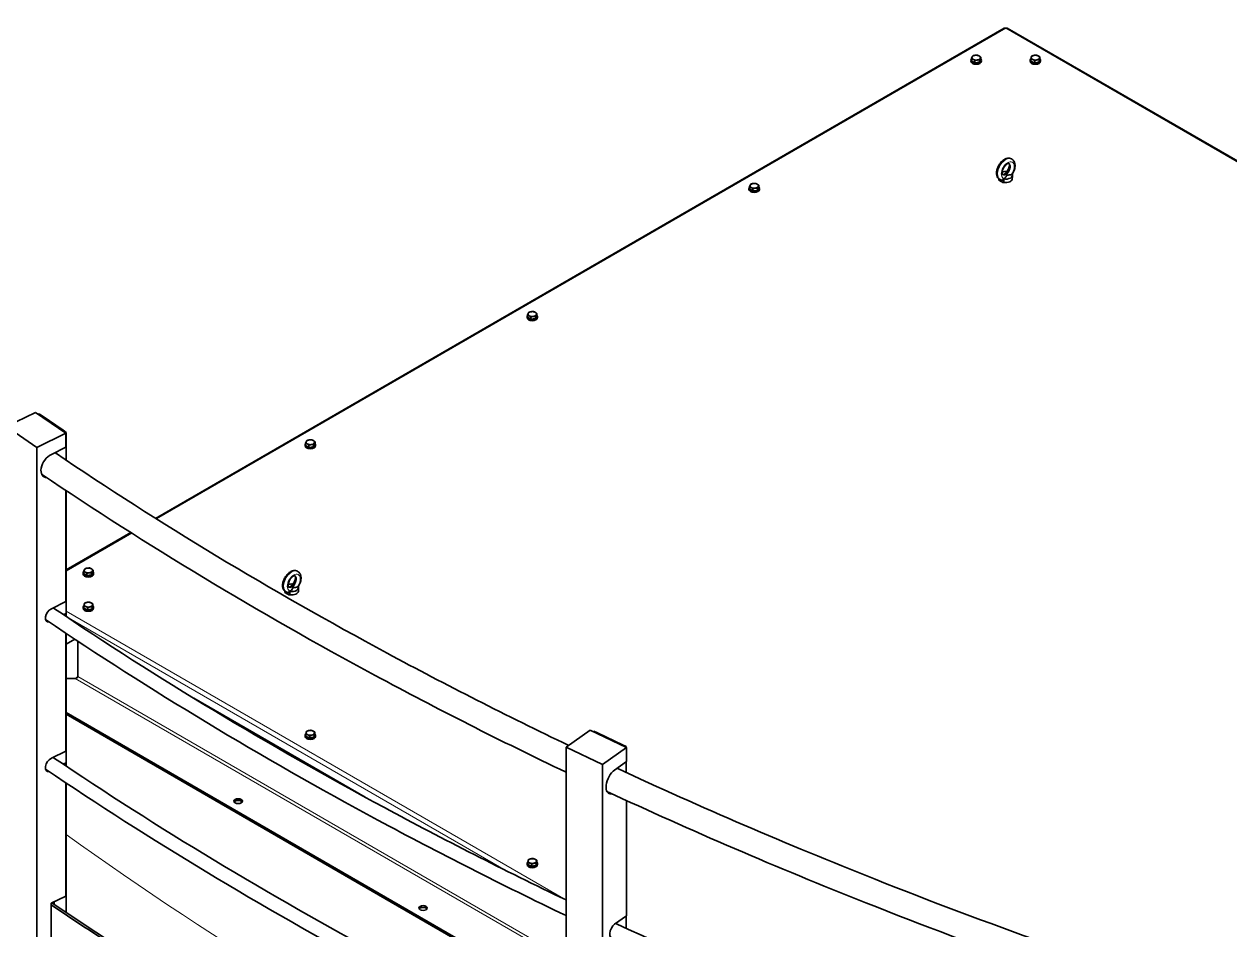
# Model space of a CAD drawing. Header units: millimetres. Extents: x 0 to 42050, y 0 to 29700.
# Drawn here: x 24061 to 24983, y 11431 to 12123 of the extents above; entities that cross this region are included whole.
import ezdxf

# ---------------------------------------------------------------- set-up
doc = ezdxf.new("R2010")
doc.units = ezdxf.units.MM
doc.header["$LTSCALE"] = 50
doc.layers.add('P_Cable Ducts (CD)', color=30, linetype='Continuous', lineweight=18, true_color=0xff7f00)
doc.layers.add('Visible', color=7, linetype='Continuous', lineweight=35)
doc.layers.add('Visible Narrow', color=7, linetype='Continuous', lineweight=18)

msp = doc.modelspace()

# ---------------------------------------------------------------- linework, layer by layer
at = {"layer": 'P_Cable Ducts (CD)'}
msp.add_ellipse((26536.67, 12634.94), major_axis=(3132, 0), ratio=0.57735, start_param=3.817546, end_param=3.994094, dxfattribs=at)
at = {"layer": 'Visible'}
for p, q in [((24810.51, 12119.91), (24161.68, 11745.3)), ((25557.92, 11689.78), (24812.91, 12119.91)), ((24785.48, 12096.76), (24785.48, 12095.01)), ((24791.6, 12095.67), (24791.6, 12093.93)), ((24792.69, 12095.97), (24792.14, 12094.95)), ((24792.69, 12097.71), (24792.69, 12095.97)), ((24830.94, 12096.4), (24830.94, 12094.65)), ((24837.3, 12095.96), (24837.3, 12094.21)), ((24837.74, 12096.33), (24837.52, 12095.27)), ((24837.74, 12098.08), (24837.74, 12096.33)), ((24785.09, 12094.64), (24785.09, 12095.29)), ((24786.74, 12094.23), (24785.48, 12095.01)), ((24788, 12093.45), (24786.74, 12094.23)), ((24788, 12095.2), (24788, 12093.45)), ((24789.8, 12093.69), (24788, 12093.45)), ((24791.6, 12093.93), (24789.8, 12093.69)), ((24792.14, 12094.95), (24791.6, 12093.93)), ((24793.09, 12094.64), (24793.09, 12095.29)), ((24830.34, 12094.64), (24830.34, 12095.29)), ((24832.42, 12094.01), (24830.94, 12094.65)), ((24833.9, 12093.37), (24832.42, 12094.01)), ((24833.9, 12095.12), (24833.9, 12093.37)), ((24835.6, 12093.79), (24833.9, 12093.37)), ((24837.3, 12094.21), (24835.6, 12093.79)), ((24837.52, 12095.27), (24837.3, 12094.21)), ((24837.54, 12095.38), (24837.54, 12095.29)), ((24838.34, 12094.64), (24838.34, 12095.29)), ((24816.18, 12019.99), (24816.25, 12019.95)), ((24806.48, 12003.77), (24806.5, 12004.84)), ((24806.48, 12003.77), (24809.88, 12001.81)), ((24807, 12004.5), (24807.42, 12004.26)), ((24809.8, 12005.24), (24809.88, 12001.81)), ((24810.78, 12008.43), (24810.78, 12008.43)), ((24816.71, 12007.44), (24816.71, 12004.83)), ((24816.95, 12005.89), (24816.71, 12005.75)), ((24816.95, 12005.89), (24816.87, 12009.32)), ((24615.38, 11996.66), (24615.38, 11997.31)), ((24615.78, 11998.78), (24615.78, 11997.04)), ((24617.04, 11996.25), (24615.78, 11997.04)), ((24618.29, 11995.47), (24617.04, 11996.25)), ((24618.29, 11997.22), (24618.29, 11995.47)), ((24620.09, 11995.71), (24618.29, 11995.47)), ((24621.89, 11995.95), (24620.09, 11995.71)), ((24621.89, 11997.69), (24621.89, 11995.95)), ((24622.44, 11996.97), (24621.89, 11995.95)), ((24622.98, 11997.99), (24622.44, 11996.97)), ((24622.98, 11999.73), (24622.98, 11997.99)), ((24623.38, 11996.66), (24623.38, 11997.31)), ((24810.31, 12002.06), (24809.88, 12001.81)), ((24445.68, 11898.68), (24445.68, 11899.34)), ((24446.07, 11900.8), (24446.07, 11899.06)), ((24447.33, 11898.27), (24446.07, 11899.06)), ((24448.59, 11897.49), (24447.33, 11898.27)), ((24448.59, 11899.24), (24448.59, 11897.49)), ((24450.39, 11897.73), (24448.59, 11897.49)), ((24452.19, 11897.97), (24450.39, 11897.73)), ((24452.19, 11899.71), (24452.19, 11897.97)), ((24452.73, 11898.99), (24452.19, 11897.97)), ((24453.28, 11900.01), (24452.73, 11898.99)), ((24453.28, 11901.75), (24453.28, 11900.01)), ((24453.68, 11898.68), (24453.68, 11899.34)), ((24069.88, 11826.25), (24047.59, 11815.37)), ((24069.88, 11826.25), (24093.13, 11810.38)), ((24072.01, 11824.8), (24072.7, 11825.14)), ((24075.03, 11823.55), (24072.7, 11825.14)), ((24091.04, 11812.62), (24075.03, 11823.55)), ((24070.83, 11799.5), (24047.59, 11815.37)), ((24093.13, 11810.38), (24070.83, 11799.5)), ((24091.04, 11812.62), (24093.36, 11811.03)), ((24092.67, 11810.69), (24093.36, 11811.03)), ((24093.13, 11810.38), (24093.13, 11799.61)), ((24093.36, 11811.03), (24093.36, 11789.7)), ((24275.97, 11800.7), (24275.97, 11801.36)), ((24276.37, 11802.82), (24276.37, 11801.08)), ((24277.62, 11800.29), (24276.37, 11801.08)), ((24278.88, 11801.26), (24278.88, 11799.51)), ((24282.48, 11801.74), (24282.48, 11799.99)), ((24283.03, 11801.01), (24282.48, 11799.99)), ((24283.57, 11802.03), (24283.03, 11801.01)), ((24283.57, 11803.77), (24283.57, 11802.03)), ((24283.97, 11800.7), (24283.97, 11801.36)), ((24070.83, 11403.99), (24070.83, 11799.5)), ((24081.98, 11794.16), (24093.13, 11799.61)), ((24278.88, 11799.51), (24277.62, 11800.29)), ((24280.68, 11799.75), (24278.88, 11799.51)), ((24282.48, 11799.99), (24280.68, 11799.75)), ((24093.13, 11766.62), (24093.13, 11681.7)), ((24093.36, 11766.47), (24093.36, 11670.24)), ((24142.78, 11734.39), (24093.36, 11705.86)), ((24106.26, 11702.72), (24106.26, 11703.38)), ((24106.66, 11704.84), (24106.66, 11703.1)), ((24107.92, 11702.31), (24106.66, 11703.1)), ((24109.18, 11701.53), (24107.92, 11702.31)), ((24109.18, 11703.28), (24109.18, 11701.53)), ((24110.98, 11701.77), (24109.18, 11701.53)), ((24112.78, 11702.01), (24110.98, 11701.77)), ((24112.78, 11703.76), (24112.78, 11702.01)), ((24113.32, 11703.03), (24112.78, 11702.01)), ((24113.87, 11704.05), (24113.32, 11703.03)), ((24113.87, 11705.79), (24113.87, 11704.05)), ((24114.26, 11702.72), (24114.26, 11703.38)), ((24270.29, 11704.82), (24270.36, 11704.78)), ((24263.92, 11690.07), (24263.99, 11686.64)), ((24264.89, 11693.26), (24264.89, 11693.26)), ((24270.83, 11692.27), (24270.83, 11689.66)), ((24271.06, 11690.72), (24270.83, 11690.59)), ((24271.06, 11690.72), (24270.99, 11694.15)), ((24081.98, 11676.26), (24093.13, 11681.7)), ((24260.59, 11688.6), (24260.62, 11689.67)), ((24260.59, 11688.6), (24263.99, 11686.64)), ((24261.12, 11689.33), (24261.54, 11689.09)), ((24264.42, 11686.89), (24263.99, 11686.64)), ((24091.04, 11671.79), (24092.35, 11672.44)), ((24093.13, 11671.91), (24091.82, 11671.27)), ((24092.35, 11672.44), (24093.13, 11671.91)), ((24093.13, 11671.91), (24093.13, 11670.39)), ((24106.26, 11676.59), (24106.26, 11677.25)), ((24106.87, 11678.35), (24106.87, 11676.61)), ((24108.34, 11675.97), (24106.87, 11676.61)), ((24109.82, 11675.33), (24108.34, 11675.97)), ((24109.82, 11677.07), (24109.82, 11675.33)), ((24111.52, 11675.74), (24109.82, 11675.33)), ((24113.22, 11676.16), (24111.52, 11675.74)), ((24113.22, 11677.91), (24113.22, 11676.16)), ((24113.44, 11677.22), (24113.22, 11676.16)), ((24113.66, 11678.28), (24113.44, 11677.22)), ((24113.46, 11677.33), (24113.46, 11677.25)), ((24113.66, 11680.03), (24113.66, 11678.28)), ((24114.26, 11676.59), (24114.26, 11677.25)), ((24093.13, 11657.45), (24093.13, 11567.4)), ((24093.36, 11657.3), (24093.36, 11555.93)), ((24099.89, 11652.97), (24093.36, 11649.2)), ((24102.34, 11624.34), (24102.34, 11651.35)), ((24100.07, 11623.03), (24093.36, 11623.03)), ((24093.36, 11623.03), (24100.07, 11623.03)), ((24321.84, 11532.23), (24190.85, 11607.86)), ((24093.36, 11596.86), (24475.5, 11376.24)), ((24093.36, 11595.55), (24475.5, 11374.93)), ((24276.57, 11580.37), (24276.57, 11578.63)), ((24282.93, 11579.93), (24282.93, 11578.18)), ((24283.37, 11580.3), (24283.15, 11579.24)), ((24283.17, 11579.35), (24283.17, 11579.27)), ((24283.37, 11582.05), (24283.37, 11580.3)), ((24493.92, 11583.39), (24475.5, 11570.31)), ((24493.92, 11583.39), (24521.85, 11570.27)), ((24496.3, 11582.27), (24496.73, 11582.57)), ((24499.53, 11581.26), (24496.73, 11582.57)), ((24518.77, 11572.23), (24499.53, 11581.26)), ((24275.97, 11578.62), (24275.97, 11579.27)), ((24278.05, 11577.99), (24276.57, 11578.63)), ((24279.53, 11577.35), (24278.05, 11577.99)), ((24279.53, 11579.09), (24279.53, 11577.35)), ((24281.23, 11577.77), (24279.53, 11577.35)), ((24282.93, 11578.18), (24281.23, 11577.77)), ((24283.15, 11579.24), (24282.93, 11578.18)), ((24283.97, 11578.62), (24283.97, 11579.27)), ((24503.43, 11557.19), (24475.5, 11570.31)), ((24475.5, 11174.8), (24475.5, 11570.31)), ((24521.85, 11570.27), (24503.43, 11557.19)), ((24518.77, 11572.23), (24521.56, 11570.92)), ((24521.13, 11570.61), (24521.56, 11570.92)), ((24521.56, 11570.92), (24521.56, 11570.41)), ((24521.85, 11570.27), (24521.85, 11559.49)), ((24081.98, 11561.95), (24093.13, 11567.4)), ((24091.04, 11557.48), (24092.35, 11558.13)), ((24093.13, 11557.6), (24091.82, 11556.96)), ((24092.35, 11558.13), (24093.13, 11557.6)), ((24093.13, 11557.6), (24093.13, 11556.08)), ((24503.43, 11161.68), (24503.43, 11557.19)), ((24512.64, 11552.95), (24521.85, 11559.49)), ((24521.56, 11559.29), (24521.56, 11551.01)), ((24093.13, 11543.15), (24093.13, 11456.68)), ((24093.36, 11542.99), (24093.36, 11443.95)), ((24521.85, 11529.61), (24521.85, 11441.59)), ((24445.68, 11480.64), (24445.68, 11481.29)), ((24446.28, 11482.39), (24446.28, 11480.65)), ((24447.75, 11480.01), (24446.28, 11480.65)), ((24449.23, 11479.37), (24447.75, 11480.01)), ((24449.23, 11481.11), (24449.23, 11479.37)), ((24450.93, 11479.79), (24449.23, 11479.37)), ((24452.63, 11480.2), (24450.93, 11479.79)), ((24452.63, 11481.95), (24452.63, 11480.2)), ((24452.85, 11481.26), (24452.63, 11480.2)), ((24453.07, 11482.32), (24452.85, 11481.26)), ((24452.88, 11481.37), (24452.88, 11481.29)), ((24453.07, 11484.07), (24453.07, 11482.32)), ((24453.68, 11480.64), (24453.68, 11481.29)), ((24081.83, 11451.16), (24093.13, 11456.68)), ((24081.83, 11416.87), (24081.83, 11451.16)), ((24083.43, 11450.62), (24083.43, 11451.94)), ((24084.2, 11452.32), (24084.2, 11450.1)), ((24512.64, 11435.05), (24521.85, 11441.59)), ((24521.56, 11441.39), (24521.56, 11431.99))]:
    msp.add_line(p, q, dxfattribs=at)
at = {"layer": 'Visible', "color": 9, "true_color": 0xc0c0c0}
for centre, major_axis, start_param, end_param in [((26536.67, 12521.29), (-3300, 0), 6.096202, 9.616876), ((26536.67, 12521.29), (-3260, 0), 0, 1.365272), ((26536.67, 12617.63), (3260, 0), 3.753439, 4.100542)]:
    msp.add_ellipse(centre, major_axis=major_axis, ratio=0.57735, start_param=start_param, end_param=end_param, dxfattribs=at)
at = {"layer": 'Visible'}
for centre, major_axis, ratio, start_param, end_param in [((24811.71, 12117.83), (-1.2, 2.08), 0.57735, 5.497787, 6.283185), ((24811.71, 12117.83), (1.2, 2.08), 0.57735, 0, 0.785398), ((24789.09, 12095.29), (4, 0), 0.57735, 2.691788, 6.73299), ((24789.09, 12097.38), (-3.2, 0), 0.57735, 5.984316, 7.031514), ((24789.09, 12097.38), (-3.2, 0), 0.57735, 4.937119, 5.984316), ((24789.09, 12097.38), (-3.2, 0), 0.57735, 0.748329, 1.795526), ((24789.09, 12097.38), (3.2, 0), 0.57735, 0.748329, 1.795526), ((24789.09, 12097.38), (3.2, 0), 0.57735, 4.937119, 5.984316), ((24789.09, 12097.38), (3.2, 0), 0.57735, 5.984316, 7.031514), ((24834.34, 12095.29), (4, 0), 0.57735, 2.575493, 6.838812), ((24834.34, 12097.38), (-3.2, 0), 0.57735, 6.163102, 7.210299), ((24834.34, 12097.38), (-3.2, 0), 0.57735, 5.115904, 6.163102), ((24834.34, 12097.38), (-3.2, 0), 0.57735, 0.927114, 1.974311), ((24834.34, 12097.38), (3.2, 0), 0.57735, 0.927114, 1.974311), ((24834.34, 12097.38), (3.2, 0), 0.57735, 5.115904, 6.163102), ((24834.34, 12097.38), (3.2, 0), 0.57735, 6.163102, 7.210299), ((24789.09, 12094.64), (4, 0), 0.57735, 3.141593, 6.283185), ((24789.09, 12095.29), (-3.2, 0), 0.57735, 0.366088, 1.130569), ((24789.09, 12095.29), (-3.2, 0), 0.57735, 1.336763, 2.254289), ((24789.09, 12095.29), (3.2, 0), 0.57735, 5.733741, 6.234891), ((24834.34, 12094.64), (4, 0), 0.57735, 3.141593, 6.283185), ((24834.34, 12095.29), (-3.2, 0), 0.57735, 0.512219, 1.342009), ((24834.34, 12095.29), (-3.2, 0), 0.57735, 1.528944, 2.419679), ((24834.34, 12095.29), (3.2, 0), 0.57735, 6.00352, 6.283185), ((24811.71, 12007.44), (5, 0), 0.57735, 1.394342, 2.167496), ((24811.71, 12007.44), (5, 0), 0.57735, 4.409524, 6.58605), ((24811.71, 12083.33), (3.49, -165.61), 0.021601, 5.206793, 5.224914), ((24811.71, 12004.83), (5, 0), 0.57735, 4.427646, 6.283185), ((24619.38, 11997.31), (4, 0), 0.57735, 2.691788, 6.73299), ((24619.38, 11996.66), (4, 0), 0.57735, 3.141593, 6.283185), ((24619.38, 11999.41), (-3.2, 0), 0.57735, 5.984316, 7.031514), ((24619.38, 11999.41), (-3.2, 0), 0.57735, 4.937119, 5.984316), ((24619.38, 11997.31), (-3.2, 0), 0.57735, 0.366088, 1.130569), ((24619.38, 11999.41), (-3.2, 0), 0.57735, 0.748329, 1.795526), ((24619.38, 11997.31), (-3.2, 0), 0.57735, 1.336763, 2.254289), ((24619.38, 11999.41), (3.2, 0), 0.57735, 0.748329, 1.795526), ((24619.38, 11999.41), (3.2, 0), 0.57735, 4.937119, 5.984316), ((24619.38, 11999.41), (3.2, 0), 0.57735, 5.984316, 7.031514), ((24619.38, 11997.31), (3.2, 0), 0.57735, 5.733741, 6.234891), ((24449.68, 11901.43), (-3.2, 0), 0.57735, 5.984316, 7.031514), ((24449.68, 11901.43), (-3.2, 0), 0.57735, 4.937119, 5.984316), ((24449.68, 11901.43), (3.2, 0), 0.57735, 0.748329, 1.795526), ((24449.68, 11901.43), (3.2, 0), 0.57735, 5.984316, 7.031514), ((24449.68, 11899.34), (4, 0), 0.57735, 2.691788, 6.73299), ((24449.68, 11898.68), (4, 0), 0.57735, 3.141593, 6.283185), ((24449.68, 11899.34), (-3.2, 0), 0.57735, 0.366088, 1.130569), ((24449.68, 11901.43), (-3.2, 0), 0.57735, 0.748329, 1.795526), ((24449.68, 11899.34), (-3.2, 0), 0.57735, 1.336763, 2.254289), ((24449.68, 11901.43), (3.2, 0), 0.57735, 4.937119, 5.984316), ((24449.68, 11899.34), (3.2, 0), 0.57735, 5.733741, 6.234891), ((24279.97, 11801.36), (4, 0), 0.57735, 2.691788, 6.73299), ((24279.97, 11800.7), (4, 0), 0.57735, 3.141593, 6.283185), ((24279.97, 11803.45), (-3.2, 0), 0.57735, 5.984316, 7.031514), ((24279.97, 11803.45), (-3.2, 0), 0.57735, 4.937119, 5.984316), ((24279.97, 11801.36), (-3.2, 0), 0.57735, 0.366088, 1.130569), ((24279.97, 11803.45), (-3.2, 0), 0.57735, 0.748329, 1.795526), ((24279.97, 11803.45), (3.2, 0), 0.57735, 0.748329, 1.795526), ((24279.97, 11803.45), (3.2, 0), 0.57735, 4.937119, 5.984316), ((24279.97, 11803.45), (3.2, 0), 0.57735, 5.984316, 7.031514), ((24279.97, 11801.36), (3.2, 0), 0.57735, 5.733741, 6.234891), ((24081.98, 11785.67), (-5.86, -8.59), 0.623448, 3.972327, 6.675689), ((24080.08, 11786.26), (5.86, 8.59), 0.623448, 6.133088, 6.507882), ((24079.3, 11786.78), (5.86, 8.59), 0.623448, 6.130308, 6.21077), ((24279.97, 11801.36), (-3.2, 0), 0.57735, 1.336763, 2.254289), ((24079.3, 11786.78), (-5.86, -8.59), 0.623448, 0.35158, 0.519003), ((24081.21, 11786.2), (-5.86, -8.59), 0.623448, 0.072415, 0.391083), ((24080.08, 11786.26), (-5.86, -8.59), 0.623448, 0.445198, 0.520015), ((24110.26, 11703.38), (4, 0), 0.57735, 2.691788, 6.73299), ((24110.26, 11702.72), (4, 0), 0.57735, 3.141593, 6.283185), ((24110.26, 11705.47), (-3.2, 0), 0.57735, 5.984316, 7.031514), ((24110.26, 11705.47), (-3.2, 0), 0.57735, 4.937119, 5.984316), ((24110.26, 11703.38), (-3.2, 0), 0.57735, 0.366088, 1.130569), ((24110.26, 11705.47), (-3.2, 0), 0.57735, 0.748329, 1.795526), ((24110.26, 11703.38), (-3.2, 0), 0.57735, 1.336763, 2.254289), ((24110.26, 11705.47), (3.2, 0), 0.57735, 0.748329, 1.795526), ((24110.26, 11705.47), (3.2, 0), 0.57735, 4.937119, 5.984316), ((24110.26, 11705.47), (3.2, 0), 0.57735, 5.984316, 7.031514), ((24110.26, 11703.38), (3.2, 0), 0.57735, 5.733741, 6.234891), ((24265.83, 11692.27), (5, 0), 0.57735, 1.394342, 2.167496), ((24265.83, 11692.27), (5, 0), 0.57735, 4.409524, 6.58605), ((24110.26, 11679.34), (-3.2, 0), 0.57735, 5.115904, 6.163102), ((24110.26, 11679.34), (3.2, 0), 0.57735, 0.927114, 1.974311), ((24110.26, 11679.34), (3.2, 0), 0.57735, 6.163102, 7.210299), ((24265.83, 11768.16), (3.49, -165.61), 0.021601, 5.206793, 5.224914), ((24265.83, 11689.66), (5, 0), 0.57735, 4.427646, 6.283185), ((24081.98, 11671.36), (-3.38, -4.96), 0.623448, 3.972327, 6.758954), ((24080.08, 11671.95), (3.38, 4.96), 0.623448, 6.234759, 6.306429), ((24110.26, 11677.25), (4, 0), 0.57735, 2.575493, 6.838812), ((24110.26, 11676.59), (4, 0), 0.57735, 3.141593, 6.283185), ((24110.26, 11679.34), (-3.2, 0), 0.57735, 6.163102, 7.210299), ((24110.26, 11677.25), (-3.2, 0), 0.57735, 0.512219, 1.342009), ((24110.26, 11679.34), (-3.2, 0), 0.57735, 0.927114, 1.974311), ((24110.26, 11677.25), (-3.2, 0), 0.57735, 1.528944, 2.419679), ((24110.26, 11679.34), (3.2, 0), 0.57735, 5.115904, 6.163102), ((24110.26, 11677.25), (3.2, 0), 0.57735, 6.00352, 6.283185), ((24079.3, 11672.47), (3.38, 4.96), 0.623448, 3.663199, 3.79742), ((24081.21, 11671.89), (-3.38, -4.96), 0.623448, 0.125741, 0.473809), ((24080.08, 11671.95), (-3.38, -4.96), 0.623448, 0.503796, 0.657164), ((24100.07, 11624.34), (2.26, 0), 0.577415, 4.712332, 6.283129), ((24100.07, 11624.34), (2.26, 0), 0.577415, 4.712445, 6.283242), ((24279.97, 11579.27), (4, 0), 0.57735, 2.575493, 6.838812), ((24279.97, 11581.36), (-3.2, 0), 0.57735, 6.163102, 7.210299), ((24279.97, 11581.36), (-3.2, 0), 0.57735, 5.115904, 6.163102), ((24279.97, 11581.36), (-3.2, 0), 0.57735, 0.927114, 1.974311), ((24279.97, 11581.36), (3.2, 0), 0.57735, 0.927114, 1.974311), ((24279.97, 11581.36), (3.2, 0), 0.57735, 5.115904, 6.163102), ((24279.97, 11581.36), (3.2, 0), 0.57735, 6.163102, 7.210299), ((24279.97, 11578.62), (4, 0), 0.57735, 3.141593, 6.283185), ((24279.97, 11579.27), (-3.2, 0), 0.57735, 0.512219, 1.342009), ((24279.97, 11579.27), (-3.2, 0), 0.57735, 1.528944, 2.419679), ((24279.97, 11579.27), (3.2, 0), 0.57735, 6.00352, 6.283185), ((24081.98, 11557.05), (-3.38, -4.96), 0.623448, 3.972327, 6.758954), ((24080.08, 11557.64), (3.38, 4.96), 0.623448, 6.234759, 6.306429), ((24079.3, 11558.17), (3.38, 4.96), 0.623448, 3.663199, 3.79742), ((24081.21, 11557.58), (-3.38, -4.96), 0.623448, 0.125741, 0.473809), ((24080.08, 11557.64), (-3.38, -4.96), 0.623448, 0.503796, 0.657164), ((24512.64, 11544.46), (-4.42, -9.41), 0.515176, 3.88069, 6.673723), ((24509.65, 11545.27), (4.42, 9.41), 0.515176, 6.099084, 6.165899), ((24510.58, 11544.83), (4.42, 9.41), 0.515176, 6.101199, 6.353349), ((24509.65, 11545.27), (-4.42, -9.41), 0.515176, 0.38044, 0.507463), ((24511.71, 11544.9), (-4.42, -9.41), 0.515176, 0.096129, 0.389286), ((24510.58, 11544.83), (-4.42, -9.41), 0.515176, 0.369462, 0.508355), ((24224.81, 11527.83), (3.2, 0), 0.57735, 0.361367, 2.780226), ((24449.68, 11481.29), (4, 0), 0.57735, 2.575493, 6.838812), ((24449.68, 11480.64), (4, 0), 0.57735, 3.141593, 6.283185), ((24449.68, 11483.38), (-3.2, 0), 0.57735, 6.163102, 7.210299), ((24449.68, 11483.38), (-3.2, 0), 0.57735, 5.115904, 6.163102), ((24449.68, 11481.29), (-3.2, 0), 0.57735, 0.512219, 1.342009), ((24449.68, 11483.38), (-3.2, 0), 0.57735, 0.927114, 1.974311), ((24449.68, 11483.38), (3.2, 0), 0.57735, 0.927114, 1.974311), ((24449.68, 11481.29), (-3.2, 0), 0.57735, 1.528944, 2.419679), ((24449.68, 11483.38), (3.2, 0), 0.57735, 5.115904, 6.163102), ((24449.68, 11483.38), (3.2, 0), 0.57735, 6.163102, 7.210299), ((24449.68, 11481.29), (3.2, 0), 0.57735, 6.00352, 6.283185), ((26536.67, 12661.72), (3227.8, 0), 0.57735, 3.848481, 3.912147), ((26536.67, 12661.72), (3229.8, 0), 0.57735, 3.848983, 3.912147), ((24366.23, 11446.18), (3.2, 0), 0.57735, 0.361367, 2.780226), ((24512.64, 11430.15), (-2.55, -5.43), 0.515176, 3.88069, 6.756663)]:
    msp.add_ellipse(centre, major_axis=major_axis, ratio=ratio, start_param=start_param, end_param=end_param, dxfattribs=at)
for centre in [(24224.81, 11529.13), (24366.23, 11447.48)]:
    msp.add_ellipse(centre, major_axis=(-3.2, 0), ratio=0.57735, dxfattribs=at)
for points, weights in [([(24786.03, 12097.93), (24785.78, 12097.46), (24785.48, 12096.76)], [1, 1.03814443452, 1.0003653387]), ([(24785.48, 12096.76), (24786.16, 12096.49), (24786.74, 12096.13)], [1.0003653387, 1.03814443452, 1]), ([(24786.57, 12098.8), (24786.28, 12098.4), (24786.03, 12097.93)], [1.0003653387, 1.03814443452, 1]), ([(24788.37, 12099.19), (24787.54, 12099.08), (24786.57, 12098.8)], [1, 1.03814443452, 1.0003653387]), ([(24786.74, 12096.13), (24787.32, 12095.76), (24788, 12095.2)], [1, 1.03814443452, 1.0003653387]), ([(24788, 12095.2), (24788.96, 12095.47), (24789.8, 12095.58)], [1.0003653387, 1.03814443452, 1]), ([(24790.17, 12099.28), (24789.21, 12099.3), (24788.37, 12099.19)], [1.0003653387, 1.03814443452, 1]), ([(24789.8, 12095.58), (24790.64, 12095.69), (24791.6, 12095.67)], [1, 1.03814443452, 1.0003653387]), ([(24791.43, 12098.64), (24790.85, 12099), (24790.17, 12099.28)], [1, 1.03814443452, 1.0003653387]), ([(24792.69, 12097.71), (24792.01, 12098.28), (24791.43, 12098.64)], [1.0003653387, 1.03814443452, 1]), ([(24791.6, 12095.67), (24791.89, 12096.37), (24792.14, 12096.84)], [1.0003653387, 1.03814443452, 1]), ([(24792.14, 12096.84), (24792.4, 12097.31), (24792.69, 12097.71)], [1, 1.03814443452, 1.0003653387]), ([(24831.16, 12097.61), (24831.06, 12097.11), (24830.94, 12096.4)], [1, 1.03814443452, 1.0003653387]), ([(24830.94, 12096.4), (24831.73, 12096.2), (24832.42, 12095.91)], [1.0003653387, 1.03814443452, 1]), ([(24831.39, 12098.52), (24831.27, 12098.1), (24831.16, 12097.61)], [1.0003653387, 1.03814443452, 1]), ([(24833.08, 12099.08), (24832.3, 12098.89), (24831.39, 12098.52)], [1, 1.03814443452, 1.0003653387]), ([(24832.42, 12095.91), (24833.11, 12095.61), (24833.9, 12095.12)], [1, 1.03814443452, 1.0003653387]), ([(24834.78, 12099.36), (24833.87, 12099.28), (24833.08, 12099.08)], [1.0003653387, 1.03814443452, 1]), ([(24833.9, 12095.12), (24834.81, 12095.49), (24835.6, 12095.69)], [1.0003653387, 1.03814443452, 1]), ([(24836.26, 12098.86), (24835.58, 12099.16), (24834.78, 12099.36)], [1, 1.03814443452, 1.0003653387]), ([(24835.6, 12095.69), (24836.39, 12095.88), (24837.3, 12095.96)], [1, 1.03814443452, 1.0003653387]), ([(24837.74, 12098.08), (24836.95, 12098.57), (24836.26, 12098.86)], [1.0003653387, 1.03814443452, 1]), ([(24837.3, 12095.96), (24837.42, 12096.67), (24837.52, 12097.16)], [1.0003653387, 1.03814443452, 1]), ([(24837.52, 12097.16), (24837.62, 12097.65), (24837.74, 12098.08)], [1, 1.03814443452, 1.0003653387]), ([(24810.22, 12004.68), (24810.4, 12004.82), (24810.57, 12004.94)], [1, 1.03210525676, 1.06244661735]), ([(24816.14, 12008.15), (24816.3, 12008.22), (24816.49, 12008.3)], [1.06244661735, 1.03210525676, 1]), ([(24616.32, 11999.95), (24616.07, 11999.48), (24615.78, 11998.78)], [1, 1.03814443452, 1.0003653387]), ([(24615.78, 11998.78), (24616.45, 11998.51), (24617.04, 11998.15)], [1.0003653387, 1.03814443452, 1]), ([(24616.87, 12000.82), (24616.58, 12000.42), (24616.32, 11999.95)], [1.0003653387, 1.03814443452, 1]), ([(24618.67, 12001.21), (24617.83, 12001.1), (24616.87, 12000.82)], [1, 1.03814443452, 1.0003653387]), ([(24617.04, 11998.15), (24617.62, 11997.79), (24618.29, 11997.22)], [1, 1.03814443452, 1.0003653387]), ([(24618.29, 11997.22), (24619.26, 11997.49), (24620.09, 11997.6)], [1.0003653387, 1.03814443452, 1]), ([(24620.47, 12001.3), (24619.5, 12001.32), (24618.67, 12001.21)], [1.0003653387, 1.03814443452, 1]), ([(24620.09, 11997.6), (24620.93, 11997.71), (24621.89, 11997.69)], [1, 1.03814443452, 1.0003653387]), ([(24621.73, 12000.66), (24621.14, 12001.02), (24620.47, 12001.3)], [1, 1.03814443452, 1.0003653387]), ([(24622.98, 11999.73), (24622.31, 12000.3), (24621.73, 12000.66)], [1.0003653387, 1.03814443452, 1]), ([(24621.89, 11997.69), (24622.19, 11998.39), (24622.44, 11998.86)], [1.0003653387, 1.03814443452, 1]), ([(24622.44, 11998.86), (24622.69, 11999.33), (24622.98, 11999.73)], [1, 1.03814443452, 1.0003653387]), ([(24446.62, 11901.97), (24446.36, 11901.5), (24446.07, 11900.8)], [1, 1.03814443452, 1.0003653387]), ([(24447.16, 11902.84), (24446.87, 11902.44), (24446.62, 11901.97)], [1.0003653387, 1.03814443452, 1]), ([(24448.96, 11903.23), (24448.13, 11903.12), (24447.16, 11902.84)], [1, 1.03814443452, 1.0003653387]), ([(24450.76, 11903.32), (24449.8, 11903.34), (24448.96, 11903.23)], [1.0003653387, 1.03814443452, 1]), ([(24452.02, 11902.68), (24451.44, 11903.05), (24450.76, 11903.32)], [1, 1.03814443452, 1.0003653387]), ([(24453.28, 11901.75), (24452.6, 11902.32), (24452.02, 11902.68)], [1.0003653387, 1.03814443452, 1]), ([(24446.07, 11900.8), (24446.75, 11900.53), (24447.33, 11900.17)], [1.0003653387, 1.03814443452, 1]), ([(24447.33, 11900.17), (24447.91, 11899.81), (24448.59, 11899.24)], [1, 1.03814443452, 1.0003653387]), ([(24448.59, 11899.24), (24449.55, 11899.51), (24450.39, 11899.62)], [1.0003653387, 1.03814443452, 1]), ([(24450.39, 11899.62), (24451.22, 11899.73), (24452.19, 11899.71)], [1, 1.03814443452, 1.0003653387]), ([(24452.19, 11899.71), (24452.48, 11900.41), (24452.73, 11900.88)], [1.0003653387, 1.03814443452, 1]), ([(24452.73, 11900.88), (24452.99, 11901.35), (24453.28, 11901.75)], [1, 1.03814443452, 1.0003653387]), ([(24276.91, 11803.99), (24276.66, 11803.52), (24276.37, 11802.82)], [1, 1.03814443452, 1.0003653387]), ([(24276.37, 11802.82), (24277.04, 11802.55), (24277.62, 11802.19)], [1.0003653387, 1.03814443452, 1]), ([(24277.46, 11804.86), (24277.16, 11804.46), (24276.91, 11803.99)], [1.0003653387, 1.03814443452, 1]), ([(24279.26, 11805.25), (24278.42, 11805.14), (24277.46, 11804.86)], [1, 1.03814443452, 1.0003653387]), ([(24277.62, 11802.19), (24278.21, 11801.83), (24278.88, 11801.26)], [1, 1.03814443452, 1.0003653387]), ([(24278.88, 11801.26), (24279.85, 11801.53), (24280.68, 11801.64)], [1.0003653387, 1.03814443452, 1]), ([(24281.06, 11805.34), (24280.09, 11805.36), (24279.26, 11805.25)], [1.0003653387, 1.03814443452, 1]), ([(24280.68, 11801.64), (24281.52, 11801.76), (24282.48, 11801.74)], [1, 1.03814443452, 1.0003653387]), ([(24282.31, 11804.7), (24281.73, 11805.07), (24281.06, 11805.34)], [1, 1.03814443452, 1.0003653387]), ([(24283.57, 11803.77), (24282.9, 11804.34), (24282.31, 11804.7)], [1.0003653387, 1.03814443452, 1]), ([(24282.48, 11801.74), (24282.78, 11802.43), (24283.03, 11802.9)], [1.0003653387, 1.03814443452, 1]), ([(24283.03, 11802.9), (24283.28, 11803.37), (24283.57, 11803.77)], [1, 1.03814443452, 1.0003653387]), ([(24107.21, 11706.01), (24106.95, 11705.54), (24106.66, 11704.84)], [1, 1.03814443452, 1.0003653387]), ([(24106.66, 11704.84), (24107.34, 11704.57), (24107.92, 11704.21)], [1.0003653387, 1.03814443452, 1]), ([(24107.75, 11706.88), (24107.46, 11706.48), (24107.21, 11706.01)], [1.0003653387, 1.03814443452, 1]), ([(24109.55, 11707.27), (24108.71, 11707.16), (24107.75, 11706.88)], [1, 1.03814443452, 1.0003653387]), ([(24107.92, 11704.21), (24108.5, 11703.85), (24109.18, 11703.28)], [1, 1.03814443452, 1.0003653387]), ([(24109.18, 11703.28), (24110.14, 11703.55), (24110.98, 11703.67)], [1.0003653387, 1.03814443452, 1]), ([(24111.35, 11707.36), (24110.39, 11707.38), (24109.55, 11707.27)], [1.0003653387, 1.03814443452, 1]), ([(24110.98, 11703.67), (24111.81, 11703.78), (24112.78, 11703.76)], [1, 1.03814443452, 1.0003653387]), ([(24112.61, 11706.72), (24112.03, 11707.09), (24111.35, 11707.36)], [1, 1.03814443452, 1.0003653387]), ([(24113.87, 11705.79), (24113.19, 11706.36), (24112.61, 11706.72)], [1.0003653387, 1.03814443452, 1]), ([(24112.78, 11703.76), (24113.07, 11704.45), (24113.32, 11704.92)], [1.0003653387, 1.03814443452, 1]), ([(24113.32, 11704.92), (24113.57, 11705.4), (24113.87, 11705.79)], [1, 1.03814443452, 1.0003653387]), ([(24270.25, 11692.99), (24270.42, 11693.06), (24270.6, 11693.13)], [1.06244661735, 1.03210525676, 1]), ([(24109.01, 11681.04), (24108.22, 11680.84), (24107.31, 11680.47)], [1, 1.03814443452, 1.0003653387]), ([(24110.71, 11681.31), (24109.8, 11681.23), (24109.01, 11681.04)], [1.0003653387, 1.03814443452, 1]), ([(24112.18, 11680.82), (24111.5, 11681.11), (24110.71, 11681.31)], [1, 1.03814443452, 1.0003653387]), ([(24113.66, 11680.03), (24112.87, 11680.52), (24112.18, 11680.82)], [1.0003653387, 1.03814443452, 1]), ([(24264.34, 11689.52), (24264.52, 11689.65), (24264.68, 11689.77)], [1, 1.03210525676, 1.06244661735]), ([(24107.09, 11679.56), (24106.98, 11679.07), (24106.87, 11678.35)], [1, 1.03814443452, 1.0003653387]), ([(24106.87, 11678.35), (24107.66, 11678.16), (24108.34, 11677.86)], [1.0003653387, 1.03814443452, 1]), ([(24107.31, 11680.47), (24107.19, 11680.05), (24107.09, 11679.56)], [1.0003653387, 1.03814443452, 1]), ([(24108.34, 11677.86), (24109.03, 11677.56), (24109.82, 11677.07)], [1, 1.03814443452, 1.0003653387]), ([(24109.82, 11677.07), (24110.73, 11677.44), (24111.52, 11677.64)], [1.0003653387, 1.03814443452, 1]), ([(24111.52, 11677.64), (24112.31, 11677.83), (24113.22, 11677.91)], [1, 1.03814443452, 1.0003653387]), ([(24113.22, 11677.91), (24113.34, 11678.63), (24113.44, 11679.12)], [1.0003653387, 1.03814443452, 1]), ([(24113.44, 11679.12), (24113.54, 11679.61), (24113.66, 11680.03)], [1, 1.03814443452, 1.0003653387]), ([(24276.79, 11581.58), (24276.69, 11581.09), (24276.57, 11580.37)], [1, 1.03814443452, 1.0003653387]), ([(24276.57, 11580.37), (24277.36, 11580.18), (24278.05, 11579.88)], [1.0003653387, 1.03814443452, 1]), ([(24277.01, 11582.49), (24276.9, 11582.07), (24276.79, 11581.58)], [1.0003653387, 1.03814443452, 1]), ([(24278.71, 11583.06), (24277.92, 11582.86), (24277.01, 11582.49)], [1, 1.03814443452, 1.0003653387]), ([(24278.05, 11579.88), (24278.73, 11579.58), (24279.53, 11579.09)], [1, 1.03814443452, 1.0003653387]), ([(24280.41, 11583.33), (24279.5, 11583.25), (24278.71, 11583.06)], [1.0003653387, 1.03814443452, 1]), ([(24279.53, 11579.09), (24280.44, 11579.47), (24281.23, 11579.66)], [1.0003653387, 1.03814443452, 1]), ([(24281.89, 11582.84), (24281.2, 11583.13), (24280.41, 11583.33)], [1, 1.03814443452, 1.0003653387]), ([(24281.23, 11579.66), (24282.01, 11579.85), (24282.93, 11579.93)], [1, 1.03814443452, 1.0003653387]), ([(24283.37, 11582.05), (24282.58, 11582.54), (24281.89, 11582.84)], [1.0003653387, 1.03814443452, 1]), ([(24282.93, 11579.93), (24283.04, 11580.65), (24283.15, 11581.14)], [1.0003653387, 1.03814443452, 1]), ([(24283.15, 11581.14), (24283.25, 11581.63), (24283.37, 11582.05)], [1, 1.03814443452, 1.0003653387]), ([(24446.5, 11483.6), (24446.4, 11483.11), (24446.28, 11482.39)], [1, 1.03814443452, 1.0003653387]), ([(24446.28, 11482.39), (24447.07, 11482.2), (24447.75, 11481.9)], [1.0003653387, 1.03814443452, 1]), ([(24446.72, 11484.51), (24446.6, 11484.09), (24446.5, 11483.6)], [1.0003653387, 1.03814443452, 1]), ([(24448.42, 11485.08), (24447.63, 11484.88), (24446.72, 11484.51)], [1, 1.03814443452, 1.0003653387]), ([(24447.75, 11481.9), (24448.44, 11481.6), (24449.23, 11481.11)], [1, 1.03814443452, 1.0003653387]), ([(24450.12, 11485.35), (24449.21, 11485.27), (24448.42, 11485.08)], [1.0003653387, 1.03814443452, 1]), ([(24449.23, 11481.11), (24450.14, 11481.49), (24450.93, 11481.68)], [1.0003653387, 1.03814443452, 1]), ([(24451.6, 11484.86), (24450.91, 11485.15), (24450.12, 11485.35)], [1, 1.03814443452, 1.0003653387]), ([(24450.93, 11481.68), (24451.72, 11481.87), (24452.63, 11481.95)], [1, 1.03814443452, 1.0003653387]), ([(24453.07, 11484.07), (24452.28, 11484.56), (24451.6, 11484.86)], [1.0003653387, 1.03814443452, 1]), ([(24452.63, 11481.95), (24452.75, 11482.67), (24452.85, 11483.16)], [1.0003653387, 1.03814443452, 1]), ([(24452.85, 11483.16), (24452.95, 11483.65), (24453.07, 11484.07)], [1, 1.03814443452, 1.0003653387])]:
    msp.add_rational_spline(points, weights, degree=2, dxfattribs=at)
for points, knots in [([(24807, 12004.5), (24806.51, 12004.79), (24806.08, 12005.17), (24805.37, 12006.1), (24805.1, 12006.65), (24804.71, 12007.93), (24804.62, 12008.68), (24804.66, 12010.32), (24804.82, 12011.22), (24805.35, 12013.02), (24805.72, 12013.91), (24806.64, 12015.6), (24807.18, 12016.39), (24808.4, 12017.84), (24809.08, 12018.48), (24810.53, 12019.56), (24811.31, 12019.99), (24812.9, 12020.52), (24813.71, 12020.64), (24815.1, 12020.47), (24815.67, 12020.28), (24816.18, 12019.99)], [-2.356194, -2.356194, -2.356194, -2.356194, -2.128594, -2.128594, -1.879252, -1.879252, -1.569075, -1.569075, -1.211809, -1.211809, -0.854039, -0.854039, -0.501273, -0.501273, -0.1466, -0.1466, 0.213738, 0.213738, 0.549435, 0.549435, 0.785398, 0.785398, 0.785398, 0.785398]), ([(24809.42, 12007.72), (24809.36, 12007.76), (24809.28, 12007.82), (24809.1, 12008.12), (24809, 12008.37), (24808.89, 12009), (24808.87, 12009.34), (24808.92, 12010.13), (24808.99, 12010.57), (24809.23, 12011.49), (24809.41, 12011.99), (24809.85, 12012.96), (24810.12, 12013.44), (24810.72, 12014.34), (24811.05, 12014.75), (24811.73, 12015.44), (24812.07, 12015.73), (24812.71, 12016.17), (24813.01, 12016.33), (24813.51, 12016.51), (24813.72, 12016.55), (24814.05, 12016.56), (24814.15, 12016.53), (24814.23, 12016.5), (24814.24, 12016.49), (24814.25, 12016.48)], [-2.356194, -2.356194, -2.356194, -2.356194, -2.042035, -2.042035, -1.726466, -1.726466, -1.467327, -1.467327, -1.201971, -1.201971, -0.926716, -0.926716, -0.645739, -0.645739, -0.365097, -0.365097, -0.09096, -0.09096, 0.172681, 0.172681, 0.432507, 0.432507, 0.741635, 0.741635, 0.785398, 0.785398, 0.785398, 0.785398]), ([(24811.67, 12009.26), (24812.02, 12009.59), (24812.36, 12009.97), (24813, 12010.82), (24813.3, 12011.29), (24813.81, 12012.26), (24814.02, 12012.76), (24814.34, 12013.71), (24814.44, 12014.17), (24814.55, 12014.97), (24814.55, 12015.32), (24814.5, 12015.88), (24814.44, 12016.09), (24814.32, 12016.39), (24814.26, 12016.46), (24814.22, 12016.5), (24814.21, 12016.5), (24814.21, 12016.51)], [-2.816242, -2.816242, -2.816242, -2.816242, -2.543563, -2.543563, -2.262882, -2.262882, -1.981265, -1.981265, -1.70577, -1.70577, -1.442519, -1.442519, -1.190488, -1.190488, -0.917932, -0.917932, -0.870831, -0.870831, -0.870831, -0.870831]), ([(24816.89, 12008.58), (24817.29, 12009.22), (24817.63, 12009.91), (24818.26, 12011.47), (24818.51, 12012.34), (24818.8, 12014.09), (24818.83, 12014.96), (24818.63, 12016.62), (24818.4, 12017.43), (24817.65, 12018.76), (24817.19, 12019.31), (24816.49, 12019.8), (24816.37, 12019.88), (24816.25, 12019.95)], [-2.424456, -2.424456, -2.424456, -2.424456, -2.145083, -2.145083, -1.805162, -1.805162, -1.465241, -1.465241, -1.125319, -1.125319, -0.842417, -0.842417, -0.785398, -0.785398, -0.785398, -0.785398]), ([(24807.42, 12004.26), (24807.51, 12004.21), (24807.59, 12004.17), (24807.77, 12004.08), (24807.85, 12004.04), (24808.03, 12003.97), (24808.12, 12003.93), (24808.3, 12003.87), (24808.39, 12003.84), (24808.58, 12003.79), (24808.67, 12003.77), (24808.77, 12003.75)], [2.3561945, 2.3561945, 2.3561945, 2.3561945, 2.3946282, 2.3946282, 2.4330619, 2.4330619, 2.4714956, 2.4714956, 2.5099293, 2.5099293, 2.548363, 2.548363, 2.548363, 2.548363]), ([(24809.8, 12005.24), (24809.81, 12004.84), (24809.76, 12004.52), (24809.58, 12004.08), (24809.46, 12003.93), (24809.2, 12003.76), (24809.05, 12003.72), (24808.85, 12003.74), (24808.81, 12003.74), (24808.77, 12003.75)], [0, 0, 0, 0, 0.363326, 0.363326, 0.680872, 0.680872, 0.955434, 0.955434, 1.024039, 1.024039, 1.024039, 1.024039]), ([(24809.22, 12007.92), (24809.25, 12007.92), (24809.28, 12007.92), (24809.37, 12007.93), (24809.45, 12007.94), (24809.64, 12007.98), (24809.74, 12008.01), (24809.86, 12008.05)], [2.6585705, 2.6585705, 2.6585705, 2.6585705, 2.7135837, 2.7135837, 2.8327134, 2.8327134, 2.9518432, 2.9518432, 2.9518432, 2.9518432]), ([(24810.78, 12008.43), (24810.77, 12008.42), (24810.77, 12008.42), (24810.76, 12008.41), (24810.75, 12008.41), (24810.73, 12008.4), (24810.71, 12008.39), (24810.65, 12008.36), (24810.61, 12008.34), (24810.38, 12008.23), (24810.14, 12008.15), (24809.86, 12008.05)], [-1.4562933, -1.4562933, -1.4562933, -1.4562933, -1.4437836, -1.4437836, -1.4301303, -1.4301303, -1.3948526, -1.3948526, -1.3011521, -1.3011521, -0.9218866, -0.9218866, -0.9218866, -0.9218866]), ([(24810.57, 12004.94), (24811.22, 12005.41), (24811.62, 12005.98), (24812.06, 12006.66), (24812.19, 12006.88), (24812.37, 12007.11), (24812.41, 12007.16), (24812.5, 12007.24), (24812.53, 12007.27), (24812.58, 12007.31), (24812.6, 12007.32), (24812.63, 12007.33), (24812.64, 12007.34), (24812.65, 12007.35)], [-0.7208303, -0.7208303, -0.7208303, -0.7208303, -0.3623415, -0.3623415, -0.1426466, -0.1426466, -0.0719989, -0.0719989, -0.0288554, -0.0288554, -0.0116762, -0.0116762, -0.0000636, -0.0000636, -0.0000636, -0.0000636]), ([(24811.67, 12009.26), (24811.62, 12009.21), (24811.58, 12009.16), (24811.37, 12008.95), (24811.24, 12008.8), (24811.06, 12008.63), (24811.01, 12008.59), (24810.93, 12008.52), (24810.9, 12008.5), (24810.84, 12008.46), (24810.83, 12008.46), (24810.8, 12008.44), (24810.79, 12008.43), (24810.78, 12008.43)], [-0.4196646, -0.4196646, -0.4196646, -0.4196646, -0.3623415, -0.3623415, -0.1426466, -0.1426466, -0.0719989, -0.0719989, -0.0288554, -0.0288554, -0.0116762, -0.0116762, -0.0000636, -0.0000636, -0.0000636, -0.0000636]), ([(24812.65, 12007.35), (24812.65, 12007.35), (24812.66, 12007.35), (24812.67, 12007.36), (24812.68, 12007.36), (24812.7, 12007.37), (24812.71, 12007.38), (24812.77, 12007.41), (24812.82, 12007.43), (24813.23, 12007.56), (24813.77, 12007.61), (24814.96, 12007.8), (24815.6, 12007.93), (24816.14, 12008.15)], [-1.456293, -1.456293, -1.456293, -1.456293, -1.443784, -1.443784, -1.43013, -1.43013, -1.394853, -1.394853, -1.301152, -1.301152, -0.571076, -0.571076, 0, 0, 0, 0]), ([(24812.65, 12007.35), (24812.65, 12007.35), (24812.65, 12007.35), (24812.65, 12007.35), (24812.65, 12007.35), (24812.65, 12007.35)], [13.6573173803, 13.6573173803, 13.6573173803, 13.6573173803, 13.6575755747, 13.6575755747, 13.657833769, 13.657833769, 13.657833769, 13.657833769]), ([(24477.52, 11571.75), (24430.09, 11594.49), (24383.78, 11618.01), (24249.17, 11690.46), (24164.44, 11741.59), (24085.04, 11795.31)], [4.7292655, 4.7292655, 4.7292655, 4.7292655, 4.7866924, 4.7866924, 4.900711, 4.900711, 4.900711, 4.900711]), ([(24475.5, 11551.3), (24425.58, 11575.1), (24376.9, 11599.77), (24239.6, 11673.68), (24154.41, 11725.06), (24074.53, 11779.09)], [4.7267304, 4.7267304, 4.7267304, 4.7267304, 4.7866924, 4.7866924, 4.9005598, 4.9005598, 4.9005598, 4.9005598]), ([(24261.12, 11689.33), (24260.62, 11689.62), (24260.19, 11690.01), (24259.48, 11690.93), (24259.21, 11691.48), (24258.82, 11692.77), (24258.74, 11693.51), (24258.78, 11695.16), (24258.93, 11696.06), (24259.46, 11697.85), (24259.83, 11698.74), (24260.75, 11700.43), (24261.3, 11701.22), (24262.51, 11702.67), (24263.19, 11703.31), (24264.64, 11704.39), (24265.42, 11704.83), (24267.01, 11705.35), (24267.82, 11705.47), (24269.21, 11705.3), (24269.78, 11705.12), (24270.29, 11704.82)], [-2.356194, -2.356194, -2.356194, -2.356194, -2.128594, -2.128594, -1.879252, -1.879252, -1.569075, -1.569075, -1.211809, -1.211809, -0.854039, -0.854039, -0.501273, -0.501273, -0.1466, -0.1466, 0.213738, 0.213738, 0.549435, 0.549435, 0.785398, 0.785398, 0.785398, 0.785398]), ([(24263.54, 11692.56), (24263.47, 11692.6), (24263.4, 11692.65), (24263.21, 11692.96), (24263.11, 11693.2), (24263, 11693.83), (24262.99, 11694.18), (24263.04, 11694.96), (24263.11, 11695.4), (24263.35, 11696.33), (24263.52, 11696.82), (24263.96, 11697.79), (24264.23, 11698.27), (24264.83, 11699.17), (24265.16, 11699.58), (24265.84, 11700.28), (24266.18, 11700.57), (24266.82, 11701), (24267.12, 11701.16), (24267.63, 11701.35), (24267.84, 11701.38), (24268.17, 11701.4), (24268.26, 11701.37), (24268.34, 11701.33), (24268.35, 11701.32), (24268.36, 11701.32)], [-2.356194, -2.356194, -2.356194, -2.356194, -2.042035, -2.042035, -1.726466, -1.726466, -1.467327, -1.467327, -1.201971, -1.201971, -0.926716, -0.926716, -0.645739, -0.645739, -0.365097, -0.365097, -0.09096, -0.09096, 0.172681, 0.172681, 0.432507, 0.432507, 0.741635, 0.741635, 0.785398, 0.785398, 0.785398, 0.785398]), ([(24265.79, 11694.09), (24266.13, 11694.42), (24266.47, 11694.8), (24267.11, 11695.66), (24267.41, 11696.13), (24267.92, 11697.1), (24268.13, 11697.59), (24268.45, 11698.55), (24268.55, 11699), (24268.66, 11699.8), (24268.67, 11700.16), (24268.61, 11700.71), (24268.55, 11700.92), (24268.43, 11701.22), (24268.37, 11701.29), (24268.33, 11701.33), (24268.33, 11701.33), (24268.32, 11701.34)], [-2.816242, -2.816242, -2.816242, -2.816242, -2.543563, -2.543563, -2.262882, -2.262882, -1.981265, -1.981265, -1.70577, -1.70577, -1.442519, -1.442519, -1.190488, -1.190488, -0.917932, -0.917932, -0.870831, -0.870831, -0.870831, -0.870831]), ([(24271, 11693.41), (24271.4, 11694.06), (24271.75, 11694.74), (24272.37, 11696.3), (24272.63, 11697.18), (24272.91, 11698.92), (24272.94, 11699.79), (24272.75, 11701.46), (24272.52, 11702.26), (24271.77, 11703.59), (24271.3, 11704.14), (24270.61, 11704.63), (24270.49, 11704.71), (24270.36, 11704.78)], [-2.424456, -2.424456, -2.424456, -2.424456, -2.145083, -2.145083, -1.805162, -1.805162, -1.465241, -1.465241, -1.125319, -1.125319, -0.842417, -0.842417, -0.785398, -0.785398, -0.785398, -0.785398]), ([(24263.92, 11690.07), (24263.92, 11689.67), (24263.87, 11689.35), (24263.69, 11688.91), (24263.57, 11688.76), (24263.31, 11688.59), (24263.17, 11688.55), (24262.96, 11688.57), (24262.92, 11688.57), (24262.88, 11688.58)], [0, 0, 0, 0, 0.363326, 0.363326, 0.680872, 0.680872, 0.955434, 0.955434, 1.024039, 1.024039, 1.024039, 1.024039]), ([(24263.34, 11692.75), (24263.36, 11692.75), (24263.39, 11692.75), (24263.49, 11692.76), (24263.57, 11692.77), (24263.75, 11692.81), (24263.86, 11692.84), (24263.97, 11692.88)], [2.6585705, 2.6585705, 2.6585705, 2.6585705, 2.7135837, 2.7135837, 2.8327134, 2.8327134, 2.9518432, 2.9518432, 2.9518432, 2.9518432]), ([(24264.89, 11693.26), (24264.89, 11693.26), (24264.88, 11693.25), (24264.87, 11693.25), (24264.86, 11693.24), (24264.84, 11693.23), (24264.83, 11693.22), (24264.77, 11693.19), (24264.72, 11693.17), (24264.49, 11693.07), (24264.25, 11692.98), (24263.97, 11692.88)], [-1.4562933, -1.4562933, -1.4562933, -1.4562933, -1.4437836, -1.4437836, -1.4301303, -1.4301303, -1.3948526, -1.3948526, -1.3011521, -1.3011521, -0.9218866, -0.9218866, -0.9218866, -0.9218866]), ([(24264.68, 11689.77), (24265.33, 11690.24), (24265.74, 11690.81), (24266.17, 11691.49), (24266.3, 11691.72), (24266.48, 11691.94), (24266.53, 11691.99), (24266.61, 11692.07), (24266.65, 11692.1), (24266.7, 11692.14), (24266.71, 11692.15), (24266.74, 11692.17), (24266.75, 11692.17), (24266.76, 11692.18)], [-0.7208303, -0.7208303, -0.7208303, -0.7208303, -0.3623415, -0.3623415, -0.1426466, -0.1426466, -0.0719989, -0.0719989, -0.0288554, -0.0288554, -0.0116762, -0.0116762, -0.0000636, -0.0000636, -0.0000636, -0.0000636]), ([(24265.79, 11694.09), (24265.74, 11694.04), (24265.69, 11694), (24265.48, 11693.78), (24265.35, 11693.63), (24265.17, 11693.46), (24265.13, 11693.42), (24265.04, 11693.36), (24265.01, 11693.33), (24264.96, 11693.3), (24264.94, 11693.29), (24264.92, 11693.27), (24264.9, 11693.27), (24264.89, 11693.26)], [-0.4196646, -0.4196646, -0.4196646, -0.4196646, -0.3623415, -0.3623415, -0.1426466, -0.1426466, -0.0719989, -0.0719989, -0.0288554, -0.0288554, -0.0116762, -0.0116762, -0.0000636, -0.0000636, -0.0000636, -0.0000636]), ([(24266.76, 11692.18), (24266.77, 11692.18), (24266.77, 11692.19), (24266.78, 11692.19), (24266.79, 11692.2), (24266.81, 11692.21), (24266.83, 11692.21), (24266.89, 11692.24), (24266.93, 11692.26), (24267.34, 11692.4), (24267.89, 11692.44), (24269.08, 11692.63), (24269.72, 11692.76), (24270.25, 11692.99)], [-1.456293, -1.456293, -1.456293, -1.456293, -1.443784, -1.443784, -1.43013, -1.43013, -1.394853, -1.394853, -1.301152, -1.301152, -0.571076, -0.571076, 0, 0, 0, 0]), ([(24266.76, 11692.18), (24266.76, 11692.18), (24266.76, 11692.18), (24266.76, 11692.18), (24266.76, 11692.18), (24266.76, 11692.18)], [13.6573173803, 13.6573173803, 13.6573173803, 13.6573173803, 13.6575755747, 13.6575755747, 13.657833769, 13.657833769, 13.657833769, 13.657833769]), ([(24261.54, 11689.09), (24261.62, 11689.04), (24261.71, 11689), (24261.88, 11688.91), (24261.97, 11688.87), (24262.15, 11688.8), (24262.24, 11688.76), (24262.42, 11688.7), (24262.51, 11688.67), (24262.69, 11688.62), (24262.79, 11688.6), (24262.88, 11688.58)], [2.3561945, 2.3561945, 2.3561945, 2.3561945, 2.3946282, 2.3946282, 2.4330619, 2.4330619, 2.4714956, 2.4714956, 2.5099293, 2.5099293, 2.548363, 2.548363, 2.548363, 2.548363]), ([(24475.5, 11453.66), (24428.06, 11476.4), (24381.76, 11499.93), (24247.44, 11572.23), (24162.95, 11623.17), (24083.74, 11676.71)], [4.7293369, 4.7293369, 4.7293369, 4.7293369, 4.7866924, 4.7866924, 4.9001842, 4.9001842, 4.9001842, 4.9001842]), ([(24475.5, 11441.73), (24426.29, 11465.24), (24378.29, 11489.58), (24241.98, 11562.95), (24157.13, 11614.11), (24077.57, 11667.9)], [4.7274693, 4.7274693, 4.7274693, 4.7274693, 4.7866924, 4.7866924, 4.9002571, 4.9002571, 4.9002571, 4.9002571]), ([(24475.5, 11339.35), (24428.06, 11362.09), (24381.76, 11385.62), (24247.44, 11457.92), (24162.95, 11508.86), (24083.74, 11562.4)], [4.7293369, 4.7293369, 4.7293369, 4.7293369, 4.7866924, 4.7866924, 4.9001842, 4.9001842, 4.9001842, 4.9001842]), ([(24475.5, 11327.42), (24426.29, 11350.93), (24378.29, 11375.27), (24241.98, 11448.64), (24157.13, 11499.8), (24077.57, 11553.59)], [4.7274693, 4.7274693, 4.7274693, 4.7274693, 4.7866924, 4.7866924, 4.9002571, 4.9002571, 4.9002571, 4.9002571]), ([(24974.91, 11375.57), (24884.65, 11404.43), (24796.79, 11435.79), (24644.16, 11496.31), (24578.35, 11524.59), (24514.51, 11554.28)], [4.5420371, 4.5420371, 4.5420371, 4.5420371, 4.6380856, 4.6380856, 4.7144324, 4.7144324, 4.7144324, 4.7144324]), ([(24974.53, 11355.42), (24881.93, 11384.89), (24791.82, 11416.98), (24636.83, 11478.43), (24570.79, 11506.81), (24506.72, 11536.6)], [4.5400954, 4.5400954, 4.5400954, 4.5400954, 4.6380856, 4.6380856, 4.7142915, 4.7142915, 4.7142915, 4.7142915]), ([(24974.53, 11256.89), (24883.85, 11285.86), (24795.6, 11317.35), (24642.81, 11377.93), (24577.2, 11406.12), (24513.55, 11435.7)], [4.5417105, 4.5417105, 4.5417105, 4.5417105, 4.6380856, 4.6380856, 4.7140959, 4.7140959, 4.7140959, 4.7140959])]:
    msp.add_open_spline(points, degree=3, knots=knots, dxfattribs=at)
at = {"layer": 'Visible Narrow'}
for p, q in [((24811.71, 12119.79), (24162.35, 11744.88)), ((25556.72, 11689.66), (24811.71, 12119.79)), ((24811.47, 12008.23), (24811.47, 12008.24)), ((24811.96, 12007.95), (24811.47, 12008.24)), ((24811.47, 12008.23), (24811.96, 12007.95)), ((24811.96, 12007.95), (24811.96, 12007.95)), ((24075.03, 11823.55), (24074.34, 11823.21)), ((24090.35, 11812.28), (24091.04, 11812.62)), ((24143.45, 11733.97), (24093.36, 11705.05)), ((24265.58, 11693.07), (24265.58, 11693.07)), ((24265.58, 11693.07), (24266.07, 11692.78)), ((24266.08, 11692.78), (24265.58, 11693.07)), ((24266.08, 11692.78), (24266.07, 11692.78)), ((24093.36, 11674.27), (24475.31, 11453.75)), ((24431.3, 11475.24), (24093.36, 11670.35)), ((24100.08, 11623.03), (24100.07, 11623.03)), ((24100.07, 11623.03), (24100.08, 11623.03)), ((24100.08, 11623.03), (24102.34, 11624.34)), ((24475.5, 11406.28), (24100.08, 11623.03)), ((24102.34, 11624.34), (24475.5, 11408.9)), ((24499.53, 11581.26), (24499.1, 11580.96)), ((24518.34, 11571.92), (24518.77, 11572.23))]:
    msp.add_line(p, q, dxfattribs=at)
for centre, major_axis, ratio, start_param, end_param in [((24811.59, 12012.25), (4.63, 7.72), 0.566037, 0.794734, 3.150929), ((24811.84, 12012.1), (-4.37, -7.87), 0.588446, 3.916901, 6.273095), ((24813.25, 12011.33), (3.37, 6.14), 0.591573, 4.709477, 9.401457), ((24811.59, 12012.25), (-2.63, -4.26), 0.556846, 0.801892, 3.138377), ((24811.59, 12012.25), (4.63, 7.72), 0.566037, 0.009336, 0.794734), ((24811.84, 12012.1), (-4.37, -7.87), 0.588446, 3.131503, 3.916901), ((24811.84, 12012.1), (2.36, 4.41), 0.597148, 3.908468, 6.264456), ((24811.59, 12012.25), (-2.63, -4.26), 0.556846, 0.127239, 0.801479), ((24811.84, 12012.1), (2.36, 4.41), 0.597148, 3.122863, 3.908055), ((24813.25, 12011.33), (-3.37, -6.14), 0.591573, 6.259864, 6.457672), ((24811.47, 12006.6), (-1, 1.73), 0.57735, 5.497787, 6.005212), ((24811.47, 12006.6), (-1, 1.73), 0.57735, 5.497787, 6.005212), ((24811.96, 12006.32), (-1, 1.73), 0.57735, 4.990362, 5.497787), ((24811.96, 12006.32), (1, -1.73), 0.57735, 1.84877, 2.356194), ((24813.25, 12011.33), (-3.37, -6.14), 0.591573, 1.370076, 1.567885), ((24265.7, 11697.08), (4.63, 7.72), 0.566037, 0.794734, 3.150929), ((24265.95, 11696.94), (-4.37, -7.87), 0.588446, 3.916901, 6.273095), ((24267.36, 11696.16), (3.37, 6.14), 0.591573, 4.709477, 9.401457), ((24265.7, 11697.08), (-2.63, -4.26), 0.556846, 0.801892, 3.138377), ((24265.7, 11697.08), (4.63, 7.72), 0.566037, 0.009336, 0.794734), ((24265.95, 11696.94), (-4.37, -7.87), 0.588446, 3.131503, 3.916901), ((24265.95, 11696.94), (2.36, 4.41), 0.597148, 3.908468, 6.264456), ((24265.7, 11697.08), (-2.63, -4.26), 0.556846, 0.127239, 0.801479), ((24265.95, 11696.94), (2.36, 4.41), 0.597148, 3.122863, 3.908055), ((24267.36, 11696.16), (-3.37, -6.14), 0.591573, 6.259864, 6.457672), ((24265.58, 11691.43), (-1, 1.73), 0.57735, 5.497787, 6.005212), ((24265.58, 11691.43), (-1, 1.73), 0.57735, 5.497787, 6.005212), ((24266.07, 11691.15), (1, -1.73), 0.57735, 1.84877, 2.356194), ((24266.08, 11691.15), (-1, 1.73), 0.57735, 4.990362, 5.497787), ((24267.36, 11696.16), (-3.37, -6.14), 0.591573, 1.370076, 1.567885)]:
    msp.add_ellipse(centre, major_axis=major_axis, ratio=ratio, start_param=start_param, end_param=end_param, dxfattribs=at)

doc.saveas('drawing.dxf')
